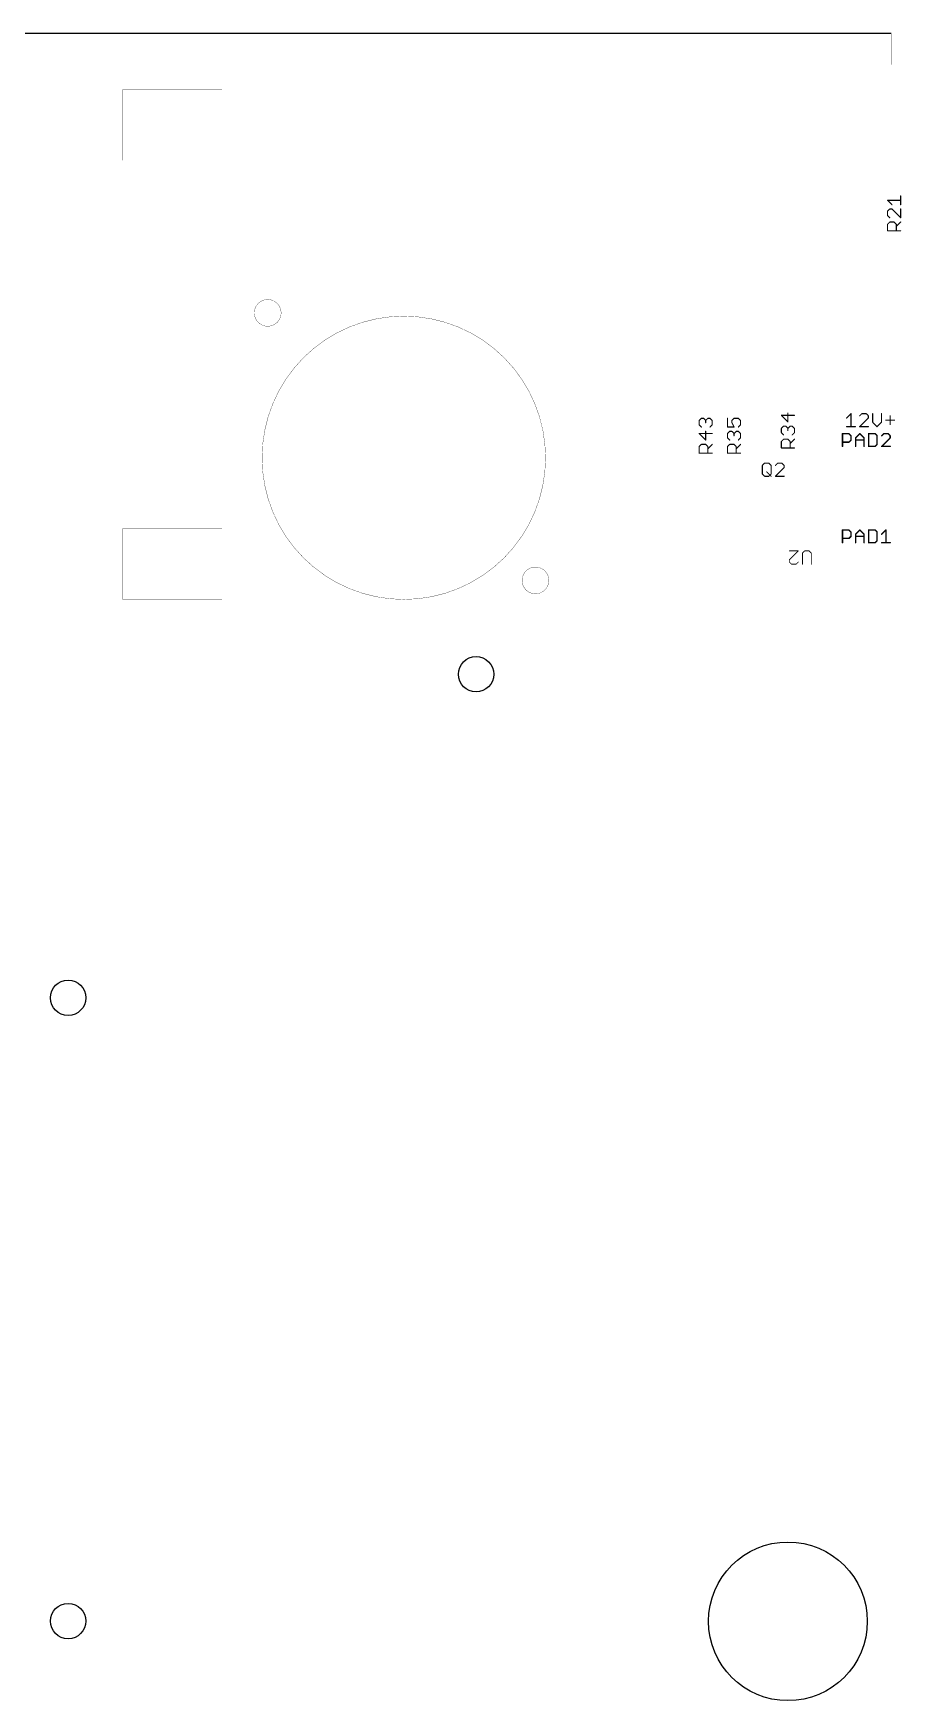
# Model space of a CAD drawing. Extents: x 0 to 11.2, y 0 to 11.2.
# Drawn here: x 2.94 to 6.01, y 5.33 to 11.21 of the extents above; entities that cross this region are included whole.
import ezdxf

# ---------------------------------------------------------------- set-up
doc = ezdxf.new("R2010")
doc.units = 0
doc.layers.add('20', color=53, linetype='CONTINUOUS')
doc.layers.add('25', color=253, linetype='CONTINUOUS')

msp = doc.modelspace()

# ---------------------------------------------------------------- linework, layer by layer
at = {"layer": '20'}
msp.add_line((5.969397, 11.21), (0, 11.21), dxfattribs=at)
at = {"layer": '20', "const_width": 0.000984}
for points in [[(5.969397, 11.21), (5.969397, 11.1)], [(7.479865, 11.1), (5.969397, 11.1)], [(3.608784, 11.012234), (3.258784, 11.012234)], [(3.258784, 11.012234), (3.258784, 10.762234)], [(3.608784, 10.762234), (3.608784, 11.012234)], [(3.258784, 10.762234), (3.608784, 10.762234)], [(3.608784, 9.462234), (3.258784, 9.462234)], [(3.258784, 9.462234), (3.258784, 9.212234)], [(3.608784, 9.212234), (3.608784, 9.462234)], [(3.258784, 9.212234), (3.608784, 9.212234)]]:
    msp.add_lwpolyline(points, dxfattribs=at)
at = {"layer": '20'}
for points, const_width in [([(5.969643, 11.21, 1), (5.969151, 11.21)], 0.000492), ([(5.969397, 11.100246, 1), (5.969397, 11.099754)], 0.000492), ([(5.969151, 11.1, 1), (5.969643, 11.1)], 0.000492), ([(3.258784, 11.01248, 1), (3.258784, 11.011988)], 0.000492), ([(3.25903, 11.012234, 1), (3.258538, 11.012234)], 0.000492), ([(3.60903, 11.012234, 1), (3.608538, 11.012234)], 0.000492), ([(3.608784, 11.011988, 1), (3.608784, 11.01248)], 0.000492), ([(3.258784, 10.76248, 1), (3.258784, 10.761988)], 0.000492), ([(3.258538, 10.762234, 1), (3.25903, 10.762234)], 0.000492), ([(3.608538, 10.762234, 1), (3.60903, 10.762234)], 0.000492), ([(3.608784, 10.761988, 1), (3.608784, 10.76248)], 0.000492), ([(3.769981, 10.176569, 1), (3.769981, 10.271009, 1), (3.769981, 10.176569)], 0.000984), ([(4.250055, 9.212234, 1), (4.250055, 10.212234, 1), (4.250055, 9.212234)], 0.000984), ([(3.258784, 9.46248, 1), (3.258784, 9.461988)], 0.000492), ([(3.25903, 9.462234, 1), (3.258538, 9.462234)], 0.000492), ([(3.60903, 9.462234, 1), (3.608538, 9.462234)], 0.000492), ([(3.608784, 9.461988, 1), (3.608784, 9.46248)], 0.000492), ([(4.71448, 9.232159, 1), (4.71448, 9.3266, 1), (4.71448, 9.232159)], 0.000984), ([(3.258784, 9.21248, 1), (3.258784, 9.211988)], 0.000492), ([(3.258538, 9.212234, 1), (3.25903, 9.212234)], 0.000492), ([(3.608538, 9.212234, 1), (3.60903, 9.212234)], 0.000492), ([(3.608784, 9.211988, 1), (3.608784, 9.21248)], 0.000492)]:
    msp.add_lwpolyline(points, format="xyb", dxfattribs=dict(at, const_width=const_width))
for centre, radius in [((4.505, 8.948), 0.0625), ((3.066, 7.806), 0.0625), ((5.605, 5.605), 0.28), ((3.066, 5.606), 0.0625)]:
    msp.add_circle(centre, radius, dxfattribs=at)
at = {"layer": '25'}
for points, const_width in [([(5.971907, 10.605779), (5.956561, 10.621125)], 0.004), ([(5.956561, 10.621125), (6.0026, 10.621125)], 0.004), ([(6.0026, 10.605779), (6.0026, 10.636471)], 0.004), ([(5.964234, 10.590432), (5.956561, 10.582759)], 0.004), ([(5.956561, 10.582759), (5.956561, 10.567412)], 0.004), ([(5.956561, 10.567412), (5.964234, 10.559739)], 0.004), ([(5.956561, 10.53672), (5.964234, 10.544393)], 0.004), ([(5.956561, 10.5137), (5.956561, 10.53672)], 0.004), ([(5.971907, 10.590432), (5.964234, 10.590432)], 0.004), ([(5.964234, 10.544393), (5.97958, 10.544393)], 0.004), ([(6.0026, 10.559739), (5.971907, 10.590432)], 0.004), ([(5.97958, 10.544393), (5.987254, 10.53672)], 0.004), ([(5.987254, 10.529046), (6.0026, 10.544393)], 0.004), ([(5.987254, 10.53672), (5.987254, 10.5137)], 0.004), ([(6.0026, 10.590432), (6.0026, 10.559739)], 0.004), ([(6.0026, 10.5137), (5.956561, 10.5137)], 0.004), ([(5.291961, 9.84398), (5.299634, 9.851653)], 0.004), ([(5.291961, 9.828634), (5.291961, 9.84398)], 0.004), ([(5.299634, 9.820961), (5.291961, 9.828634)], 0.004), ([(5.299634, 9.851653), (5.307307, 9.851653)], 0.004), ([(5.307307, 9.851653), (5.31498, 9.84398)], 0.004), ([(5.31498, 9.84398), (5.322654, 9.851653)], 0.004), ([(5.31498, 9.84398), (5.31498, 9.836307)], 0.004), ([(5.322654, 9.851653), (5.330327, 9.851653)], 0.004), ([(5.330327, 9.851653), (5.338, 9.84398)], 0.004), ([(5.338, 9.828634), (5.330327, 9.820961)], 0.004), ([(5.338, 9.84398), (5.338, 9.828634)], 0.004), ([(5.391961, 9.851653), (5.391961, 9.820961)], 0.004), ([(5.407307, 9.84398), (5.41498, 9.851653)], 0.004), ([(5.407307, 9.836307), (5.407307, 9.84398)], 0.004), ([(5.41498, 9.820961), (5.407307, 9.836307)], 0.004), ([(5.41498, 9.851653), (5.430327, 9.851653)], 0.004), ([(5.430327, 9.851653), (5.438, 9.84398)], 0.004), ([(5.438, 9.828634), (5.430327, 9.820961)], 0.004), ([(5.438, 9.84398), (5.438, 9.828634)], 0.004), ([(5.628, 9.862098), (5.581961, 9.862098)], 0.004), ([(5.581961, 9.862098), (5.60498, 9.839078)], 0.004), ([(5.60498, 9.839078), (5.60498, 9.869771)], 0.004), ([(5.812, 9.852693), (5.827346, 9.868039)], 0.004), ([(5.827346, 9.868039), (5.827346, 9.822)], 0.004), ([(5.865712, 9.868039), (5.858039, 9.860366)], 0.004), ([(5.858039, 9.822), (5.888732, 9.852693)], 0.004), ([(5.881059, 9.868039), (5.865712, 9.868039)], 0.004), ([(5.888732, 9.860366), (5.881059, 9.868039)], 0.004), ([(5.888732, 9.852693), (5.888732, 9.860366)], 0.004), ([(5.904078, 9.868039), (5.904078, 9.837346)], 0.004), ([(5.904078, 9.837346), (5.919425, 9.822)], 0.004), ([(5.919425, 9.822), (5.934771, 9.837346)], 0.004), ([(5.934771, 9.837346), (5.934771, 9.868039)], 0.004), ([(5.950118, 9.84502), (5.980811, 9.84502)], 0.004), ([(5.965464, 9.860366), (5.965464, 9.829673)], 0.004), ([(5.338, 9.797941), (5.291961, 9.797941)], 0.004), ([(5.291961, 9.797941), (5.31498, 9.774921)], 0.004), ([(5.31498, 9.774921), (5.31498, 9.805614)], 0.004), ([(5.391961, 9.820961), (5.41498, 9.820961)], 0.004), ([(5.391961, 9.797941), (5.399634, 9.805614)], 0.004), ([(5.391961, 9.782594), (5.391961, 9.797941)], 0.004), ([(5.399634, 9.774921), (5.391961, 9.782594)], 0.004), ([(5.399634, 9.805614), (5.407307, 9.805614)], 0.004), ([(5.407307, 9.805614), (5.41498, 9.797941)], 0.004), ([(5.41498, 9.797941), (5.422654, 9.805614)], 0.004), ([(5.41498, 9.797941), (5.41498, 9.790268)], 0.004), ([(5.422654, 9.805614), (5.430327, 9.805614)], 0.004), ([(5.430327, 9.805614), (5.438, 9.797941)], 0.004), ([(5.438, 9.782594), (5.430327, 9.774921)], 0.004), ([(5.438, 9.797941), (5.438, 9.782594)], 0.004), ([(5.581961, 9.816059), (5.589634, 9.823732)], 0.004), ([(5.581961, 9.800712), (5.581961, 9.816059)], 0.004), ([(5.589634, 9.793039), (5.581961, 9.800712)], 0.004), ([(5.581961, 9.77002), (5.589634, 9.777693)], 0.004), ([(5.581961, 9.747), (5.581961, 9.77002)], 0.004), ([(5.589634, 9.823732), (5.597307, 9.823732)], 0.004), ([(5.589634, 9.777693), (5.60498, 9.777693)], 0.004), ([(5.597307, 9.823732), (5.60498, 9.816059)], 0.004), ([(5.60498, 9.816059), (5.612654, 9.823732)], 0.004), ([(5.60498, 9.816059), (5.60498, 9.808386)], 0.004), ([(5.60498, 9.777693), (5.612654, 9.77002)], 0.004), ([(5.612654, 9.823732), (5.620327, 9.823732)], 0.004), ([(5.612654, 9.762346), (5.628, 9.777693)], 0.004), ([(5.612654, 9.77002), (5.612654, 9.747)], 0.004), ([(5.620327, 9.823732), (5.628, 9.816059)], 0.004), ([(5.628, 9.800712), (5.620327, 9.793039)], 0.004), ([(5.628, 9.816059), (5.628, 9.800712)], 0.004), ([(5.7975, 9.7525), (5.7975, 9.797538)], 0.005), ([(5.7975, 9.797538), (5.820019, 9.797538)], 0.005), ([(5.820019, 9.767513), (5.7975, 9.767513)], 0.005), ([(5.812, 9.822), (5.842693, 9.822)], 0.004), ([(5.820019, 9.797538), (5.827526, 9.790032)], 0.005), ([(5.827526, 9.775019), (5.820019, 9.767513)], 0.005), ([(5.827526, 9.790032), (5.827526, 9.775019)], 0.005), ([(5.843539, 9.782526), (5.858552, 9.797538)], 0.005), ([(5.843539, 9.7525), (5.843539, 9.782526)], 0.005), ([(5.843539, 9.775019), (5.873565, 9.775019)], 0.005), ([(5.888732, 9.822), (5.858039, 9.822)], 0.004), ([(5.858552, 9.797538), (5.873565, 9.782526)], 0.005), ([(5.873565, 9.782526), (5.873565, 9.7525)], 0.005), ([(5.889578, 9.797538), (5.889578, 9.7525)], 0.005), ([(5.912098, 9.797538), (5.889578, 9.797538)], 0.005), ([(5.919604, 9.790032), (5.912098, 9.797538)], 0.005), ([(5.919604, 9.760006), (5.919604, 9.790032)], 0.005), ([(5.943124, 9.797538), (5.935618, 9.790032)], 0.005), ([(5.935618, 9.7525), (5.965643, 9.782526)], 0.005), ([(5.958137, 9.797538), (5.943124, 9.797538)], 0.005), ([(5.965643, 9.790032), (5.958137, 9.797538)], 0.005), ([(5.965643, 9.782526), (5.965643, 9.790032)], 0.005), ([(5.291961, 9.751902), (5.299634, 9.759575)], 0.004), ([(5.291961, 9.728882), (5.291961, 9.751902)], 0.004), ([(5.338, 9.728882), (5.291961, 9.728882)], 0.004), ([(5.299634, 9.759575), (5.31498, 9.759575)], 0.004), ([(5.31498, 9.759575), (5.322654, 9.751902)], 0.004), ([(5.322654, 9.744228), (5.338, 9.759575)], 0.004), ([(5.322654, 9.751902), (5.322654, 9.728882)], 0.004), ([(5.391961, 9.751902), (5.399634, 9.759575)], 0.004), ([(5.391961, 9.728882), (5.391961, 9.751902)], 0.004), ([(5.438, 9.728882), (5.391961, 9.728882)], 0.004), ([(5.399634, 9.759575), (5.41498, 9.759575)], 0.004), ([(5.41498, 9.759575), (5.422654, 9.751902)], 0.004), ([(5.422654, 9.744228), (5.438, 9.759575)], 0.004), ([(5.422654, 9.751902), (5.422654, 9.728882)], 0.004), ([(5.628, 9.747), (5.581961, 9.747)], 0.004), ([(5.889578, 9.7525), (5.912098, 9.7525)], 0.005), ([(5.912098, 9.7525), (5.919604, 9.760006)], 0.005), ([(5.965643, 9.7525), (5.935618, 9.7525)], 0.005), ([(5.514921, 9.685366), (5.522594, 9.693039)], 0.004), ([(5.514921, 9.654673), (5.514921, 9.685366)], 0.004), ([(5.522594, 9.647), (5.514921, 9.654673)], 0.004), ([(5.522594, 9.693039), (5.537941, 9.693039)], 0.004), ([(5.530268, 9.662346), (5.545614, 9.647)], 0.004), ([(5.537941, 9.693039), (5.545614, 9.685366)], 0.004), ([(5.545614, 9.654673), (5.537941, 9.647)], 0.004), ([(5.545614, 9.685366), (5.545614, 9.654673)], 0.004), ([(5.568634, 9.693039), (5.560961, 9.685366)], 0.004), ([(5.560961, 9.647), (5.591653, 9.677693)], 0.004), ([(5.58398, 9.693039), (5.568634, 9.693039)], 0.004), ([(5.591653, 9.685366), (5.58398, 9.693039)], 0.004), ([(5.591653, 9.677693), (5.591653, 9.685366)], 0.004), ([(5.537941, 9.647), (5.522594, 9.647)], 0.004), ([(5.591653, 9.647), (5.560961, 9.647)], 0.004), ([(5.7975, 9.4125), (5.7975, 9.457538)], 0.005), ([(5.7975, 9.457538), (5.820019, 9.457538)], 0.005), ([(5.820019, 9.427513), (5.7975, 9.427513)], 0.005), ([(5.820019, 9.457538), (5.827526, 9.450032)], 0.005), ([(5.827526, 9.435019), (5.820019, 9.427513)], 0.005), ([(5.827526, 9.450032), (5.827526, 9.435019)], 0.005), ([(5.843539, 9.442526), (5.858552, 9.457538)], 0.005), ([(5.843539, 9.4125), (5.843539, 9.442526)], 0.005), ([(5.843539, 9.435019), (5.873565, 9.435019)], 0.005), ([(5.858552, 9.457538), (5.873565, 9.442526)], 0.005), ([(5.873565, 9.442526), (5.873565, 9.4125)], 0.005), ([(5.889578, 9.457538), (5.889578, 9.4125)], 0.005), ([(5.912098, 9.457538), (5.889578, 9.457538)], 0.005), ([(5.919604, 9.450032), (5.912098, 9.457538)], 0.005), ([(5.912098, 9.4125), (5.919604, 9.420006)], 0.005), ([(5.919604, 9.420006), (5.919604, 9.450032)], 0.005), ([(5.935618, 9.442526), (5.950631, 9.457538)], 0.005), ([(5.950631, 9.457538), (5.950631, 9.4125)], 0.005), ([(5.610101, 9.3835), (5.641461, 9.3835)], 0.003), ([(5.641461, 9.3835), (5.610101, 9.35214)], 0.003), ([(5.66398, 9.3835), (5.65614, 9.37566)], 0.003), ([(5.65614, 9.37566), (5.65614, 9.33646)], 0.003), ([(5.67966, 9.3835), (5.66398, 9.3835)], 0.003), ([(5.6875, 9.37566), (5.67966, 9.3835)], 0.003), ([(5.6875, 9.33646), (5.6875, 9.37566)], 0.003), ([(5.889578, 9.4125), (5.912098, 9.4125)], 0.005), ([(5.935618, 9.4125), (5.965643, 9.4125)], 0.005), ([(5.610101, 9.35214), (5.610101, 9.3443)], 0.003), ([(5.610101, 9.3443), (5.617941, 9.33646)], 0.003), ([(5.617941, 9.33646), (5.633621, 9.33646)], 0.003), ([(5.633621, 9.33646), (5.641461, 9.3443)], 0.003)]:
    msp.add_lwpolyline(points, dxfattribs=dict(at, const_width=const_width))
for points, const_width in [([(5.957268, 10.621832, 1), (5.955854, 10.620418)], 0.002), ([(5.956561, 10.622125, 1), (5.956561, 10.620125)], 0.002), ([(5.9712, 10.605071, 1), (5.972614, 10.606486)], 0.002), ([(6.0036, 10.636471, 1), (6.0016, 10.636471)], 0.002), ([(6.0016, 10.605779, 1), (6.0036, 10.605779)], 0.002), ([(6.0026, 10.620125, 1), (6.0026, 10.622125)], 0.002), ([(5.957561, 10.582759, 1), (5.955561, 10.582759)], 0.002), ([(5.955854, 10.583466, 1), (5.957268, 10.582052)], 0.002), ([(5.957268, 10.56812, 1), (5.955854, 10.566705)], 0.002), ([(5.955561, 10.567412, 1), (5.957561, 10.567412)], 0.002), ([(5.957561, 10.53672, 1), (5.955561, 10.53672)], 0.002), ([(5.955854, 10.537427, 1), (5.957268, 10.536013)], 0.002), ([(5.964234, 10.591432, 1), (5.964234, 10.589432)], 0.002), ([(5.964234, 10.545393, 1), (5.964234, 10.543393)], 0.002), ([(5.964941, 10.589725, 1), (5.963527, 10.591139)], 0.002), ([(5.963527, 10.559032, 1), (5.964941, 10.560446)], 0.002), ([(5.964941, 10.543686, 1), (5.963527, 10.5451)], 0.002), ([(5.972614, 10.591139, 1), (5.9712, 10.589725)], 0.002), ([(5.971907, 10.589432, 1), (5.971907, 10.591432)], 0.002), ([(5.980287, 10.5451, 1), (5.978873, 10.543686)], 0.002), ([(5.97958, 10.543393, 1), (5.97958, 10.545393)], 0.002), ([(5.988254, 10.53672, 1), (5.986254, 10.53672)], 0.002), ([(5.986546, 10.536013, 1), (5.987961, 10.537427)], 0.002), ([(6.0036, 10.590432, 1), (6.0016, 10.590432)], 0.002), ([(6.0016, 10.559739, 1), (6.0036, 10.559739)], 0.002), ([(6.001893, 10.559032, 1), (6.003307, 10.560446)], 0.002), ([(6.003307, 10.543686, 1), (6.001893, 10.5451)], 0.002), ([(5.956561, 10.5147, 1), (5.956561, 10.5127)], 0.002), ([(5.955561, 10.5137, 1), (5.957561, 10.5137)], 0.002), ([(5.986546, 10.529753, 1), (5.987961, 10.528339)], 0.002), ([(5.986254, 10.5137, 1), (5.988254, 10.5137)], 0.002), ([(6.0026, 10.5127, 1), (6.0026, 10.5147)], 0.002), ([(5.292961, 9.84398, 1), (5.290961, 9.84398)], 0.002), ([(5.291254, 9.844687, 1), (5.292668, 9.843273)], 0.002), ([(5.292668, 9.829341, 1), (5.291254, 9.827926)], 0.002), ([(5.290961, 9.828634, 1), (5.292961, 9.828634)], 0.002), ([(5.299634, 9.852653, 1), (5.299634, 9.850653)], 0.002), ([(5.300341, 9.850946, 1), (5.298927, 9.85236)], 0.002), ([(5.308014, 9.85236, 1), (5.3066, 9.850946)], 0.002), ([(5.307307, 9.850653, 1), (5.307307, 9.852653)], 0.002), ([(5.31598, 9.84398, 1), (5.31398, 9.84398)], 0.002), ([(5.314273, 9.844687, 1), (5.315688, 9.843273)], 0.002), ([(5.31398, 9.836307, 1), (5.31598, 9.836307)], 0.002), ([(5.314273, 9.843273, 1), (5.315688, 9.844687)], 0.002), ([(5.322654, 9.852653, 1), (5.322654, 9.850653)], 0.002), ([(5.323361, 9.850946, 1), (5.321947, 9.85236)], 0.002), ([(5.331034, 9.85236, 1), (5.32962, 9.850946)], 0.002), ([(5.330327, 9.850653, 1), (5.330327, 9.852653)], 0.002), ([(5.339, 9.84398, 1), (5.337, 9.84398)], 0.002), ([(5.337, 9.828634, 1), (5.339, 9.828634)], 0.002), ([(5.337293, 9.843273, 1), (5.338707, 9.844687)], 0.002), ([(5.338707, 9.827927, 1), (5.337293, 9.829341)], 0.002), ([(5.392961, 9.851653, 1), (5.390961, 9.851653)], 0.002), ([(5.408307, 9.84398, 1), (5.406307, 9.84398)], 0.002), ([(5.4066, 9.844687, 1), (5.408014, 9.843273)], 0.002), ([(5.406307, 9.836307, 1), (5.408307, 9.836307)], 0.002), ([(5.408202, 9.836754, 1), (5.406413, 9.83586)], 0.002), ([(5.41498, 9.852653, 1), (5.41498, 9.850653)], 0.002), ([(5.415688, 9.850946, 1), (5.414273, 9.85236)], 0.002), ([(5.431034, 9.85236, 1), (5.42962, 9.850946)], 0.002), ([(5.430327, 9.850653, 1), (5.430327, 9.852653)], 0.002), ([(5.439, 9.84398, 1), (5.437, 9.84398)], 0.002), ([(5.437, 9.828634, 1), (5.439, 9.828634)], 0.002), ([(5.437293, 9.843273, 1), (5.438707, 9.844687)], 0.002), ([(5.438707, 9.827927, 1), (5.437293, 9.829341)], 0.002), ([(5.581961, 9.863098, 1), (5.581961, 9.861098)], 0.002), ([(5.582668, 9.862805, 1), (5.581254, 9.861391)], 0.002), ([(5.60598, 9.869771, 1), (5.60398, 9.869771)], 0.002), ([(5.60398, 9.839078, 1), (5.60598, 9.839078)], 0.002), ([(5.604273, 9.838371, 1), (5.605688, 9.839786)], 0.002), ([(5.628, 9.861098, 1), (5.628, 9.863098)], 0.002), ([(5.811293, 9.8534, 1), (5.812707, 9.851986)], 0.002), ([(5.828346, 9.868039, 1), (5.826346, 9.868039)], 0.002), ([(5.828053, 9.867332, 1), (5.826639, 9.868746)], 0.002), ([(5.857332, 9.861073, 1), (5.858746, 9.859659)], 0.002), ([(5.865712, 9.869039, 1), (5.865712, 9.867039)], 0.002), ([(5.866419, 9.867332, 1), (5.865005, 9.868746)], 0.002), ([(5.881766, 9.868746, 1), (5.880352, 9.867332)], 0.002), ([(5.881059, 9.867039, 1), (5.881059, 9.869039)], 0.002), ([(5.889732, 9.860366, 1), (5.887732, 9.860366)], 0.002), ([(5.887732, 9.852693, 1), (5.889732, 9.852693)], 0.002), ([(5.888025, 9.859659, 1), (5.889439, 9.861073)], 0.002), ([(5.889439, 9.851986, 1), (5.888025, 9.8534)], 0.002), ([(5.905078, 9.868039, 1), (5.903078, 9.868039)], 0.002), ([(5.904786, 9.838053, 1), (5.903371, 9.836639)], 0.002), ([(5.903078, 9.837346, 1), (5.905078, 9.837346)], 0.002), ([(5.935771, 9.868039, 1), (5.933771, 9.868039)], 0.002), ([(5.933771, 9.837346, 1), (5.935771, 9.837346)], 0.002), ([(5.935478, 9.836639, 1), (5.934064, 9.838053)], 0.002), ([(5.950118, 9.84602, 1), (5.950118, 9.84402)], 0.002), ([(5.966464, 9.860366, 1), (5.964464, 9.860366)], 0.002), ([(5.964464, 9.829673, 1), (5.966464, 9.829673)], 0.002), ([(5.980811, 9.84402, 1), (5.980811, 9.84602)], 0.002), ([(5.291961, 9.798941, 1), (5.291961, 9.796941)], 0.002), ([(5.292668, 9.798648, 1), (5.291254, 9.797234)], 0.002), ([(5.298927, 9.820253, 1), (5.300341, 9.821668)], 0.002), ([(5.31598, 9.805614, 1), (5.31398, 9.805614)], 0.002), ([(5.31398, 9.774921, 1), (5.31598, 9.774921)], 0.002), ([(5.314273, 9.774214, 1), (5.315688, 9.775628)], 0.002), ([(5.32962, 9.821668, 1), (5.331034, 9.820253)], 0.002), ([(5.338, 9.796941, 1), (5.338, 9.798941)], 0.002), ([(5.391961, 9.821961, 1), (5.391961, 9.819961)], 0.002), ([(5.390961, 9.820961, 1), (5.392961, 9.820961)], 0.002), ([(5.392961, 9.797941, 1), (5.390961, 9.797941)], 0.002), ([(5.391254, 9.798648, 1), (5.392668, 9.797234)], 0.002), ([(5.392668, 9.783301, 1), (5.391254, 9.781887)], 0.002), ([(5.390961, 9.782594, 1), (5.392961, 9.782594)], 0.002), ([(5.399634, 9.806614, 1), (5.399634, 9.804614)], 0.002), ([(5.400341, 9.804907, 1), (5.398927, 9.806321)], 0.002), ([(5.398927, 9.774214, 1), (5.400341, 9.775628)], 0.002), ([(5.408014, 9.806321, 1), (5.4066, 9.804907)], 0.002), ([(5.407307, 9.804614, 1), (5.407307, 9.806614)], 0.002), ([(5.41598, 9.797941, 1), (5.41398, 9.797941)], 0.002), ([(5.414273, 9.798648, 1), (5.415688, 9.797234)], 0.002), ([(5.41398, 9.790268, 1), (5.41598, 9.790268)], 0.002), ([(5.414086, 9.820513, 1), (5.415875, 9.821408)], 0.002), ([(5.414273, 9.797234, 1), (5.415688, 9.798648)], 0.002), ([(5.41498, 9.819961, 1), (5.41498, 9.821961)], 0.002), ([(5.422654, 9.806614, 1), (5.422654, 9.804614)], 0.002), ([(5.423361, 9.804907, 1), (5.421947, 9.806321)], 0.002), ([(5.42962, 9.821668, 1), (5.431034, 9.820253)], 0.002), ([(5.431034, 9.806321, 1), (5.42962, 9.804907)], 0.002), ([(5.42962, 9.775628, 1), (5.431034, 9.774214)], 0.002), ([(5.430327, 9.804614, 1), (5.430327, 9.806614)], 0.002), ([(5.439, 9.797941, 1), (5.437, 9.797941)], 0.002), ([(5.437, 9.782594, 1), (5.439, 9.782594)], 0.002), ([(5.437293, 9.797234, 1), (5.438707, 9.798648)], 0.002), ([(5.438707, 9.781887, 1), (5.437293, 9.783301)], 0.002), ([(5.582961, 9.816059, 1), (5.580961, 9.816059)], 0.002), ([(5.581254, 9.816766, 1), (5.582668, 9.815352)], 0.002), ([(5.582668, 9.801419, 1), (5.581254, 9.800005)], 0.002), ([(5.580961, 9.800712, 1), (5.582961, 9.800712)], 0.002), ([(5.582961, 9.77002, 1), (5.580961, 9.77002)], 0.002), ([(5.581254, 9.770727, 1), (5.582668, 9.769312)], 0.002), ([(5.589634, 9.824732, 1), (5.589634, 9.822732)], 0.002), ([(5.589634, 9.778693, 1), (5.589634, 9.776693)], 0.002), ([(5.590341, 9.823025, 1), (5.588927, 9.824439)], 0.002), ([(5.588927, 9.792332, 1), (5.590341, 9.793746)], 0.002), ([(5.590341, 9.776986, 1), (5.588927, 9.7784)], 0.002), ([(5.598014, 9.824439, 1), (5.5966, 9.823025)], 0.002), ([(5.597307, 9.822732, 1), (5.597307, 9.824732)], 0.002), ([(5.60598, 9.816059, 1), (5.60398, 9.816059)], 0.002), ([(5.604273, 9.816766, 1), (5.605688, 9.815352)], 0.002), ([(5.60398, 9.808386, 1), (5.60598, 9.808386)], 0.002), ([(5.605688, 9.7784, 1), (5.604273, 9.776986)], 0.002), ([(5.604273, 9.815352, 1), (5.605688, 9.816766)], 0.002), ([(5.60498, 9.776693, 1), (5.60498, 9.778693)], 0.002), ([(5.612654, 9.824732, 1), (5.612654, 9.822732)], 0.002), ([(5.613654, 9.77002, 1), (5.611654, 9.77002)], 0.002), ([(5.613361, 9.823025, 1), (5.611947, 9.824439)], 0.002), ([(5.611947, 9.769312, 1), (5.613361, 9.770727)], 0.002), ([(5.621034, 9.824439, 1), (5.61962, 9.823025)], 0.002), ([(5.61962, 9.793746, 1), (5.621034, 9.792332)], 0.002), ([(5.620327, 9.822732, 1), (5.620327, 9.824732)], 0.002), ([(5.629, 9.816059, 1), (5.627, 9.816059)], 0.002), ([(5.627, 9.800712, 1), (5.629, 9.800712)], 0.002), ([(5.627293, 9.815352, 1), (5.628707, 9.816766)], 0.002), ([(5.628707, 9.800005, 1), (5.627293, 9.801419)], 0.002), ([(5.628707, 9.776986, 1), (5.627293, 9.7784)], 0.002), ([(5.79875, 9.797538, 1), (5.79625, 9.797538)], 0.0025), ([(5.7975, 9.798788, 1), (5.7975, 9.796288)], 0.0025), ([(5.7975, 9.768763, 1), (5.7975, 9.766263)], 0.0025), ([(5.812, 9.823, 1), (5.812, 9.821)], 0.002), ([(5.820903, 9.798422, 1), (5.819135, 9.796655)], 0.0025), ([(5.820019, 9.796288, 1), (5.820019, 9.798788)], 0.0025), ([(5.820019, 9.766263, 1), (5.820019, 9.768763)], 0.0025), ([(5.828776, 9.790032, 1), (5.826276, 9.790032)], 0.0025), ([(5.826276, 9.775019, 1), (5.828776, 9.775019)], 0.0025), ([(5.826346, 9.822, 1), (5.828346, 9.822)], 0.002), ([(5.826642, 9.789148, 1), (5.828409, 9.790916)], 0.0025), ([(5.828409, 9.774135, 1), (5.826642, 9.775903)], 0.0025), ([(5.844789, 9.782526, 1), (5.842289, 9.782526)], 0.0025), ([(5.842655, 9.783409, 1), (5.844423, 9.781642)], 0.0025), ([(5.843539, 9.776269, 1), (5.843539, 9.773769)], 0.0025), ([(5.842693, 9.821, 1), (5.842693, 9.823)], 0.002), ([(5.858039, 9.823, 1), (5.858039, 9.821)], 0.002), ([(5.857332, 9.822707, 1), (5.858746, 9.821293)], 0.002), ([(5.859436, 9.798422, 1), (5.857668, 9.796655)], 0.0025), ([(5.859436, 9.796655, 1), (5.857668, 9.798422)], 0.0025), ([(5.874815, 9.782526, 1), (5.872315, 9.782526)], 0.0025), ([(5.872681, 9.781642, 1), (5.874449, 9.783409)], 0.0025), ([(5.873565, 9.773769, 1), (5.873565, 9.776269)], 0.0025), ([(5.890828, 9.797538, 1), (5.888328, 9.797538)], 0.0025), ([(5.889578, 9.798788, 1), (5.889578, 9.796288)], 0.0025), ([(5.888732, 9.821, 1), (5.888732, 9.823)], 0.002), ([(5.912982, 9.798422, 1), (5.911214, 9.796655)], 0.0025), ([(5.912098, 9.796288, 1), (5.912098, 9.798788)], 0.0025), ([(5.920854, 9.790032, 1), (5.918354, 9.790032)], 0.0025), ([(5.918718, 9.822707, 1), (5.920132, 9.821293)], 0.002), ([(5.91872, 9.789148, 1), (5.920488, 9.790916)], 0.0025), ([(5.918718, 9.821293, 1), (5.920132, 9.822707)], 0.002), ([(5.934734, 9.790916, 1), (5.936502, 9.789148)], 0.0025), ([(5.943124, 9.798788, 1), (5.943124, 9.796288)], 0.0025), ([(5.944008, 9.796655, 1), (5.94224, 9.798422)], 0.0025), ([(5.959021, 9.798422, 1), (5.957253, 9.796655)], 0.0025), ([(5.958137, 9.796288, 1), (5.958137, 9.798788)], 0.0025), ([(5.966893, 9.790032, 1), (5.964393, 9.790032)], 0.0025), ([(5.964393, 9.782526, 1), (5.966893, 9.782526)], 0.0025), ([(5.964759, 9.789148, 1), (5.966527, 9.790916)], 0.0025), ([(5.966527, 9.781642, 1), (5.964759, 9.783409)], 0.0025), ([(5.292961, 9.751902, 1), (5.290961, 9.751902)], 0.002), ([(5.291254, 9.752609, 1), (5.292668, 9.751194)], 0.002), ([(5.291961, 9.729882, 1), (5.291961, 9.727882)], 0.002), ([(5.290961, 9.728882, 1), (5.292961, 9.728882)], 0.002), ([(5.299634, 9.760575, 1), (5.299634, 9.758575)], 0.002), ([(5.300341, 9.758868, 1), (5.298927, 9.760282)], 0.002), ([(5.315688, 9.760282, 1), (5.314273, 9.758868)], 0.002), ([(5.31498, 9.758575, 1), (5.31498, 9.760575)], 0.002), ([(5.323654, 9.751902, 1), (5.321654, 9.751902)], 0.002), ([(5.321947, 9.744935, 1), (5.323361, 9.743521)], 0.002), ([(5.321654, 9.728882, 1), (5.323654, 9.728882)], 0.002), ([(5.321947, 9.751194, 1), (5.323361, 9.752609)], 0.002), ([(5.338707, 9.758868, 1), (5.337293, 9.760282)], 0.002), ([(5.338, 9.727882, 1), (5.338, 9.729882)], 0.002), ([(5.392961, 9.751902, 1), (5.390961, 9.751902)], 0.002), ([(5.391254, 9.752609, 1), (5.392668, 9.751194)], 0.002), ([(5.391961, 9.729882, 1), (5.391961, 9.727882)], 0.002), ([(5.390961, 9.728882, 1), (5.392961, 9.728882)], 0.002), ([(5.399634, 9.760575, 1), (5.399634, 9.758575)], 0.002), ([(5.400341, 9.758868, 1), (5.398927, 9.760282)], 0.002), ([(5.415688, 9.760282, 1), (5.414273, 9.758868)], 0.002), ([(5.41498, 9.758575, 1), (5.41498, 9.760575)], 0.002), ([(5.423654, 9.751902, 1), (5.421654, 9.751902)], 0.002), ([(5.421947, 9.744935, 1), (5.423361, 9.743521)], 0.002), ([(5.421654, 9.728882, 1), (5.423654, 9.728882)], 0.002), ([(5.421947, 9.751194, 1), (5.423361, 9.752609)], 0.002), ([(5.438707, 9.758868, 1), (5.437293, 9.760282)], 0.002), ([(5.438, 9.727882, 1), (5.438, 9.729882)], 0.002), ([(5.581961, 9.748, 1), (5.581961, 9.746)], 0.002), ([(5.580961, 9.747, 1), (5.582961, 9.747)], 0.002), ([(5.611947, 9.763053, 1), (5.613361, 9.761639)], 0.002), ([(5.611654, 9.747, 1), (5.613654, 9.747)], 0.002), ([(5.628, 9.746, 1), (5.628, 9.748)], 0.002), ([(5.79625, 9.7525, 1), (5.79875, 9.7525)], 0.0025), ([(5.819135, 9.768397, 1), (5.820903, 9.766629)], 0.0025), ([(5.842289, 9.7525, 1), (5.844789, 9.7525)], 0.0025), ([(5.872315, 9.7525, 1), (5.874815, 9.7525)], 0.0025), ([(5.889578, 9.75375, 1), (5.889578, 9.75125)], 0.0025), ([(5.888328, 9.7525, 1), (5.890828, 9.7525)], 0.0025), ([(5.911214, 9.753384, 1), (5.912982, 9.751616)], 0.0025), ([(5.912098, 9.75125, 1), (5.912098, 9.75375)], 0.0025), ([(5.918354, 9.760006, 1), (5.920854, 9.760006)], 0.0025), ([(5.920488, 9.759123, 1), (5.91872, 9.76089)], 0.0025), ([(5.935618, 9.75375, 1), (5.935618, 9.75125)], 0.0025), ([(5.934734, 9.753384, 1), (5.936502, 9.751616)], 0.0025), ([(5.965643, 9.75125, 1), (5.965643, 9.75375)], 0.0025), ([(5.515921, 9.685366, 1), (5.513921, 9.685366)], 0.002), ([(5.514214, 9.686073, 1), (5.515628, 9.684659)], 0.002), ([(5.515628, 9.65538, 1), (5.514214, 9.653966)], 0.002), ([(5.513921, 9.654673, 1), (5.515921, 9.654673)], 0.002), ([(5.522594, 9.694039, 1), (5.522594, 9.692039)], 0.002), ([(5.523302, 9.692332, 1), (5.521887, 9.693746)], 0.002), ([(5.530975, 9.663053, 1), (5.529561, 9.661639)], 0.002), ([(5.538648, 9.693746, 1), (5.537234, 9.692332)], 0.002), ([(5.537941, 9.692039, 1), (5.537941, 9.694039)], 0.002), ([(5.546614, 9.685366, 1), (5.544614, 9.685366)], 0.002), ([(5.544614, 9.654673, 1), (5.546614, 9.654673)], 0.002), ([(5.544907, 9.684659, 1), (5.546321, 9.686073)], 0.002), ([(5.546321, 9.653966, 1), (5.544907, 9.65538)], 0.002), ([(5.560254, 9.686073, 1), (5.561668, 9.684659)], 0.002), ([(5.568634, 9.694039, 1), (5.568634, 9.692039)], 0.002), ([(5.569341, 9.692332, 1), (5.567927, 9.693746)], 0.002), ([(5.584687, 9.693746, 1), (5.583273, 9.692332)], 0.002), ([(5.58398, 9.692039, 1), (5.58398, 9.694039)], 0.002), ([(5.592653, 9.685366, 1), (5.590653, 9.685366)], 0.002), ([(5.590653, 9.677693, 1), (5.592653, 9.677693)], 0.002), ([(5.590946, 9.684659, 1), (5.592361, 9.686073)], 0.002), ([(5.592361, 9.676986, 1), (5.590946, 9.6784)], 0.002), ([(5.522594, 9.648, 1), (5.522594, 9.646)], 0.002), ([(5.521887, 9.646293, 1), (5.523302, 9.647707)], 0.002), ([(5.537234, 9.647707, 1), (5.538648, 9.646293)], 0.002), ([(5.537941, 9.646, 1), (5.537941, 9.648)], 0.002), ([(5.544907, 9.646293, 1), (5.546321, 9.647707)], 0.002), ([(5.560961, 9.648, 1), (5.560961, 9.646)], 0.002), ([(5.560254, 9.647707, 1), (5.561668, 9.646293)], 0.002), ([(5.591653, 9.646, 1), (5.591653, 9.648)], 0.002), ([(5.79875, 9.457538, 1), (5.79625, 9.457538)], 0.0025), ([(5.7975, 9.458788, 1), (5.7975, 9.456288)], 0.0025), ([(5.7975, 9.428763, 1), (5.7975, 9.426263)], 0.0025), ([(5.820903, 9.458422, 1), (5.819135, 9.456655)], 0.0025), ([(5.819135, 9.428397, 1), (5.820903, 9.426629)], 0.0025), ([(5.820019, 9.456288, 1), (5.820019, 9.458788)], 0.0025), ([(5.820019, 9.426263, 1), (5.820019, 9.428763)], 0.0025), ([(5.828776, 9.450032, 1), (5.826276, 9.450032)], 0.0025), ([(5.826276, 9.435019, 1), (5.828776, 9.435019)], 0.0025), ([(5.826642, 9.449148, 1), (5.828409, 9.450916)], 0.0025), ([(5.828409, 9.434135, 1), (5.826642, 9.435903)], 0.0025), ([(5.844789, 9.442526, 1), (5.842289, 9.442526)], 0.0025), ([(5.842655, 9.443409, 1), (5.844423, 9.441642)], 0.0025), ([(5.843539, 9.436269, 1), (5.843539, 9.433769)], 0.0025), ([(5.859436, 9.458422, 1), (5.857668, 9.456655)], 0.0025), ([(5.859436, 9.456655, 1), (5.857668, 9.458422)], 0.0025), ([(5.874815, 9.442526, 1), (5.872315, 9.442526)], 0.0025), ([(5.872681, 9.441642, 1), (5.874449, 9.443409)], 0.0025), ([(5.873565, 9.433769, 1), (5.873565, 9.436269)], 0.0025), ([(5.890828, 9.457538, 1), (5.888328, 9.457538)], 0.0025), ([(5.889578, 9.458788, 1), (5.889578, 9.456288)], 0.0025), ([(5.912982, 9.458422, 1), (5.911214, 9.456655)], 0.0025), ([(5.912098, 9.456288, 1), (5.912098, 9.458788)], 0.0025), ([(5.920854, 9.450032, 1), (5.918354, 9.450032)], 0.0025), ([(5.918354, 9.420006, 1), (5.920854, 9.420006)], 0.0025), ([(5.91872, 9.449148, 1), (5.920488, 9.450916)], 0.0025), ([(5.920488, 9.419123, 1), (5.91872, 9.42089)], 0.0025), ([(5.934734, 9.443409, 1), (5.936502, 9.441642)], 0.0025), ([(5.951881, 9.457538, 1), (5.949381, 9.457538)], 0.0025), ([(5.951514, 9.456655, 1), (5.949747, 9.458422)], 0.0025), ([(5.610101, 9.38425, 1), (5.610101, 9.38275)], 0.0015), ([(5.641991, 9.38297, 1), (5.64093, 9.38403)], 0.0015), ([(5.641461, 9.38275, 1), (5.641461, 9.38425)], 0.0015), ([(5.65689, 9.37566, 1), (5.65539, 9.37566)], 0.0015), ([(5.65561, 9.37619, 1), (5.65667, 9.37513)], 0.0015), ([(5.66398, 9.38425, 1), (5.66398, 9.38275)], 0.0015), ([(5.66451, 9.38297, 1), (5.66345, 9.38403)], 0.0015), ([(5.68019, 9.38403, 1), (5.67913, 9.38297)], 0.0015), ([(5.67966, 9.38275, 1), (5.67966, 9.38425)], 0.0015), ([(5.68825, 9.37566, 1), (5.68675, 9.37566)], 0.0015), ([(5.68697, 9.37513, 1), (5.68803, 9.37619)], 0.0015), ([(5.79625, 9.4125, 1), (5.79875, 9.4125)], 0.0025), ([(5.842289, 9.4125, 1), (5.844789, 9.4125)], 0.0025), ([(5.872315, 9.4125, 1), (5.874815, 9.4125)], 0.0025), ([(5.889578, 9.41375, 1), (5.889578, 9.41125)], 0.0025), ([(5.888328, 9.4125, 1), (5.890828, 9.4125)], 0.0025), ([(5.911214, 9.413384, 1), (5.912982, 9.411616)], 0.0025), ([(5.912098, 9.41125, 1), (5.912098, 9.41375)], 0.0025), ([(5.935618, 9.41375, 1), (5.935618, 9.41125)], 0.0025), ([(5.949381, 9.4125, 1), (5.951881, 9.4125)], 0.0025), ([(5.965643, 9.41125, 1), (5.965643, 9.41375)], 0.0025), ([(5.610851, 9.35214, 1), (5.609351, 9.35214)], 0.0015), ([(5.60957, 9.35267, 1), (5.610631, 9.35161)], 0.0015), ([(5.610631, 9.34483, 1), (5.60957, 9.34377)], 0.0015), ([(5.609351, 9.3443, 1), (5.610851, 9.3443)], 0.0015), ([(5.617941, 9.33721, 1), (5.617941, 9.33571)], 0.0015), ([(5.61741, 9.33593, 1), (5.618471, 9.33699)], 0.0015), ([(5.63309, 9.33699, 1), (5.634151, 9.33593)], 0.0015), ([(5.633621, 9.33571, 1), (5.633621, 9.33721)], 0.0015), ([(5.641991, 9.34377, 1), (5.64093, 9.34483)], 0.0015), ([(5.65539, 9.33646, 1), (5.65689, 9.33646)], 0.0015), ([(5.68675, 9.33646, 1), (5.68825, 9.33646)], 0.0015)]:
    msp.add_lwpolyline(points, format="xyb", dxfattribs=dict(at, const_width=const_width))

doc.saveas('drawing.dxf')
